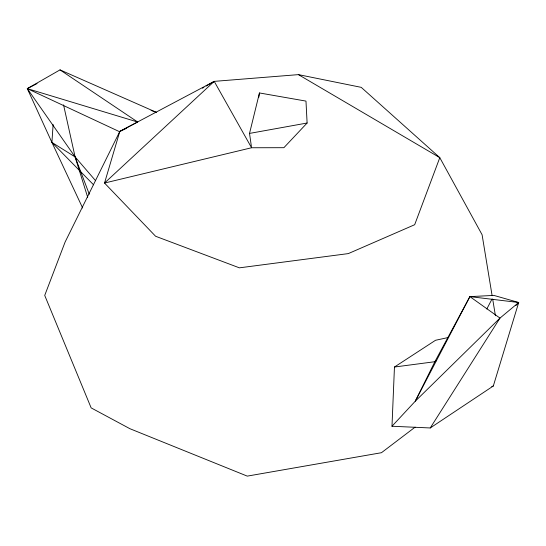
<?xml version="1.0" encoding="UTF-8"?>
<svg xmlns="http://www.w3.org/2000/svg" width="546" height="546" viewBox="0 0 546 546"><rect width="100%" height="100%" fill="white"/><g stroke="black" fill="none" stroke-linecap="round" stroke-linejoin="round"><path stroke-width="0.82" d="M391.987 426.249L415.253 401.221L434.869 361.711L469.894 296.621L493.905 295.406L518.7 302.498L493.325 385.981L430.248 427.962L391.987 426.249L394.458 367.028L435.524 340.281L448.675 337.428M82.658 208.006L51.911 142.41L53.119 124.543M258.845 97.174L259.452 92.956L305.978 101.099L307.111 123.021L283.886 147.693L251.57 147.754L104.532 183.04L119.82 131.395L214.216 81.368L298.423 74.625L361.22 87.346L439.796 157.657L482.091 234.739L492.117 295.686M206.115 86.077L214.216 81.368L251.57 147.754L249.529 133.415L259.452 92.956M93.571 184.821L51.911 142.41L27.3 88.623L60.019 69.881L137.681 122.024L119.82 131.395L65.097 242.062L44.724 295.42L91.155 407.889L129.934 428.719L247.263 476.119L381.463 452.709L415.124 427.136M469.894 296.621L415.253 401.221L499.979 318.093L518.7 302.498L469.894 296.621L499.979 318.093L430.248 427.962M486.8 309.022L491.932 299.188M515.861 305.63L518.7 302.498M214.216 81.368L104.532 183.04L155.59 236.254L239.394 267.84L348.3 253.603L414.68 224.713L439.796 157.657L298.423 74.625M436.227 360.694L434.869 361.711L394.458 367.028M202.436 88.213L203.911 87.36M37.06 83.579L27.3 88.623L75.102 156.914L95.598 180.706M119.82 131.395L126.733 128.235M491.755 386.575L493.325 385.981M249.529 133.415L307.111 123.021M137.681 122.024L27.3 88.623L119.806 131.825M151.058 110.381L155.822 112.237M60.019 69.881L156.654 112.449M51.911 142.41L75.102 156.914L89.285 194.212M87.708 197.359L75.102 156.914L63.548 104.88M492.669 299.024L495.42 315.718"/></g></svg>
